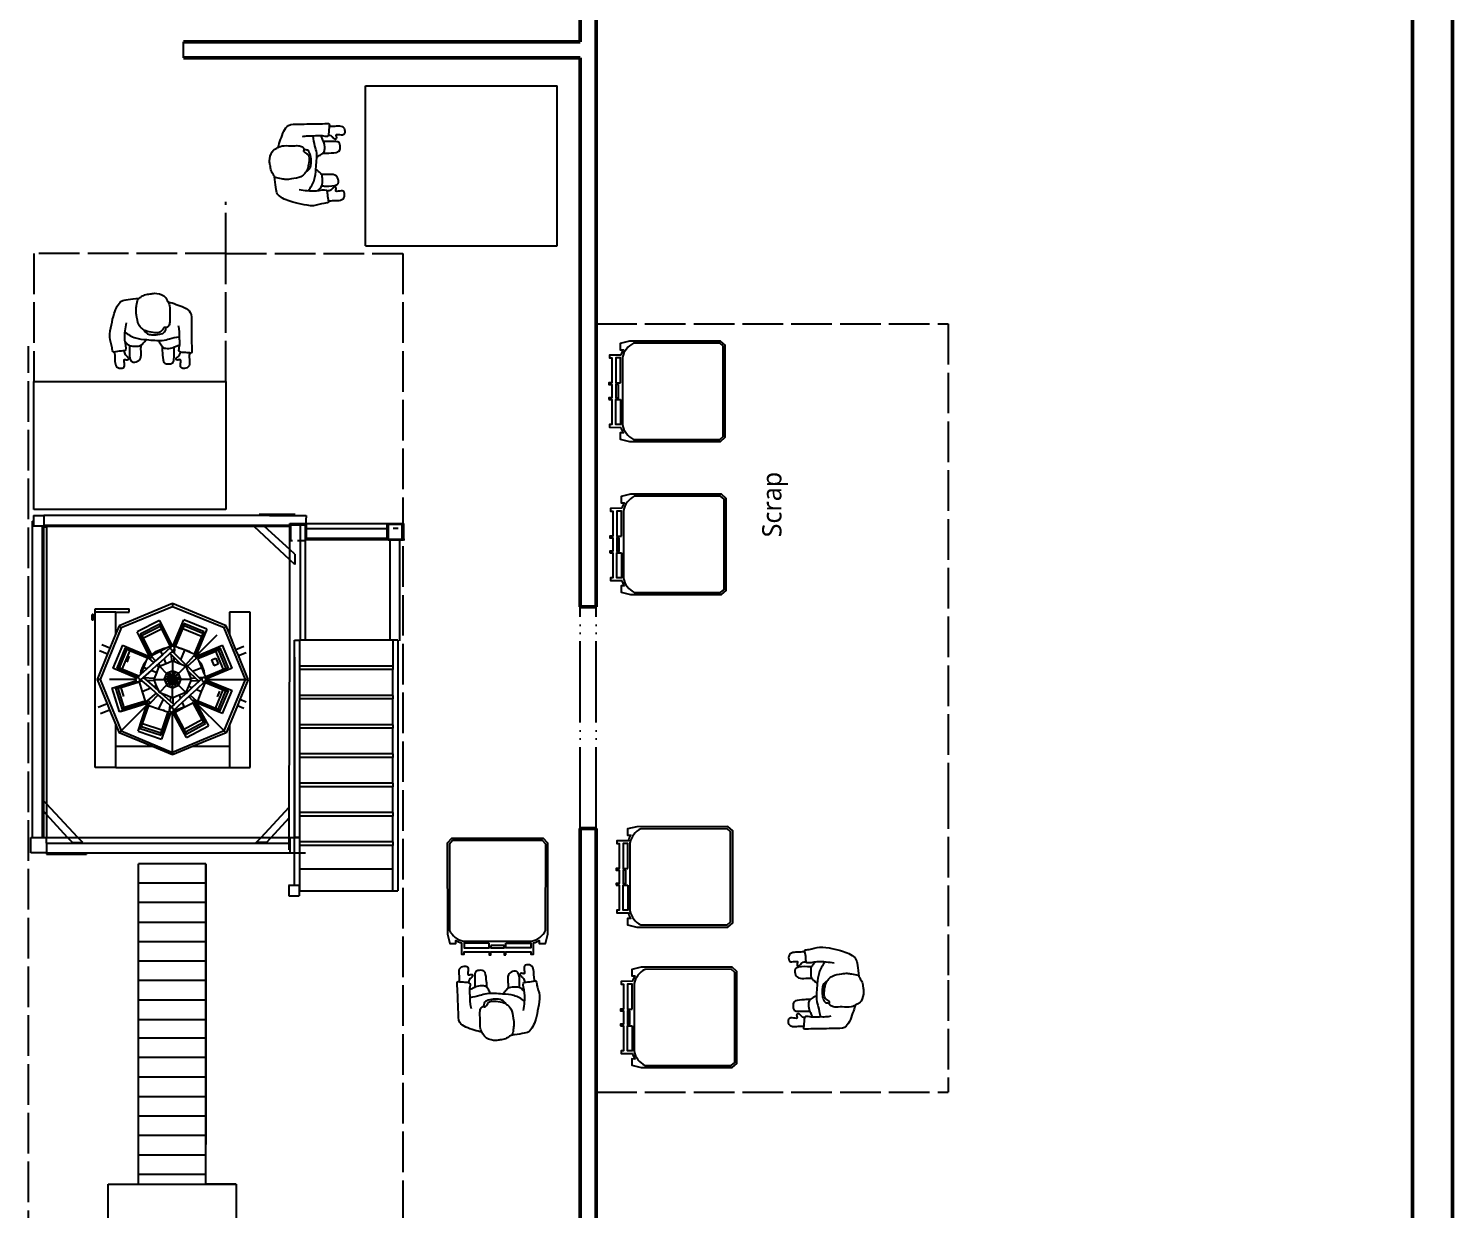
# Model space of a CAD drawing. Header units: millimetres. Extents: x 44692 to 659456, y -26273 to 37550.
# Drawn here: x 271469 to 280366, y -6742 to 638 of the extents above; entities that cross this region are included whole.
import ezdxf

# ---------------------------------------------------------------- set-up
doc = ezdxf.new("R2010")
doc.units = ezdxf.units.MM
doc.header["$LTSCALE"] = 100
doc.linetypes.add('DASHEDX2', pattern=[3.048, 2.54, -0.508])
doc.linetypes.add('DIVIDEX2', pattern=[6.604, 5.08, -0.508, 0, -0.508, 0, -0.508])
for name, color, linetype in [('Area circulacion', 50, 'DASHEDX2'), ('Area proceso', 90, 'DASHEDX2'), ('Maquinas', 200, 'Continuous'), ('Mesas-estantes', 230, 'Continuous'), ('Muebles', 112, 'Continuous'), ('Personal', 171, 'Continuous'), ('Puertas', 43, 'DIVIDEX2'), ('rotulo', 211, 'Continuous')]:
    doc.layers.add(name, color=color, linetype=linetype)
doc.layers.add('Paredes', color=7, linetype='Continuous', lineweight=50)
doc.styles.add('OpenSans', font='OpenSans-Regular.ttf')

# ---------------------------------------------------------------- blocks, each defined once
blk = doc.blocks.new('pa17-16')
for points, knots in [([(5.62, 2.5537), (5.6188, 2.5427), (5.6154, 2.5253), (5.6223, 2.4901), (5.6346, 2.4293), (5.661, 2.4064), (5.685, 2.3908), (5.7322, 2.3832), (5.7723, 2.3842), (5.7881, 2.3969), (5.8018, 2.4268), (5.8146, 2.4162), (5.8324, 2.4305), (5.8382, 2.4568), (5.8318, 2.5038), (5.8344, 2.5615), (5.8137, 2.5937), (5.7944, 2.6284), (5.7307, 2.6388), (5.7037, 2.6296), (5.6679, 2.626), (5.6442, 2.6055), (5.6228, 2.5961), (5.6214, 2.5667), (5.62, 2.5537)], [0, 0, 0, 0, 0.297584, 0.631064, 1.068635, 1.39533, 1.69617, 2.097861, 2.458938, 2.716293, 3.010442, 3.199165, 3.447293, 3.731671, 4.119196, 4.541864, 4.881702, 5.22714, 5.673063, 5.989311, 6.327668, 6.644571, 6.906626, 7.259736, 7.259736, 7.259736, 7.259736]), ([(5.5575, 2.4391), (5.5549, 2.4218), (5.5525, 2.3852), (5.5491, 2.3329), (5.5712, 2.2599), (5.5431, 2.2589), (5.5029, 2.2526), (5.4793, 2.2435), (5.4785, 2.2813), (5.4499, 2.3438), (5.4658, 2.4235), (5.4776, 2.5033), (5.5116, 2.5798), (5.5552, 2.585), (5.608, 2.5962), (5.6336, 2.6001)], [0, 0, 0, 0, 0.404899, 0.829805, 1.276298, 1.516647, 1.885942, 2.122553, 2.418487, 2.881882, 3.382407, 3.897515, 4.613825, 5.020942, 5.393355, 5.393355, 5.393355, 5.393355]), ([(5.8196, 2.5846), (5.837, 2.5819), (5.8817, 2.5675), (5.9755, 2.5418), (5.972, 2.4609), (5.9791, 2.3926), (5.9812, 2.315), (5.9891, 2.2612), (5.9692, 2.2664), (5.9401, 2.2663), (5.9063, 2.2668), (5.9005, 2.2811), (5.909, 2.3184), (5.9007, 2.3606), (5.9019, 2.4011), (5.8964, 2.4238), (5.8933, 2.4348)], [6.682038, 6.682038, 6.682038, 6.682038, 7.076266, 7.806153, 8.304227, 8.77662, 9.284333, 9.649979, 9.844608, 10.160206, 10.472731, 10.661147, 10.998544, 11.371438, 11.724832, 12.051545, 12.051545, 12.051545, 12.051545]), ([(5.5522, 2.3809), (5.573, 2.3653), (5.6222, 2.3398), (5.6924, 2.3383), (5.7952, 2.3323), (5.8376, 2.352), (5.881, 2.3613), (5.9019, 2.366)], [0, 0, 0, 0, 0.49262, 0.970296, 1.525877, 1.91054, 2.357805, 2.357805, 2.357805, 2.357805]), ([(5.6724, 2.3994), (5.675, 2.3947), (5.6837, 2.383), (5.7041, 2.3718), (5.7348, 2.3697), (5.774, 2.3728), (5.8085, 2.3874), (5.8116, 2.4015), (5.8144, 2.4199)], [0.121052, 0.121052, 0.121052, 0.121052, 0.297289, 0.584433, 0.895396, 1.26174, 1.600834, 1.760925, 1.760925, 1.760925, 1.760925]), ([(5.5552, 2.3206), (5.5597, 2.3147), (5.5706, 2.3043), (5.5892, 2.2916), (5.6248, 2.2913), (5.6613, 2.2967), (5.6731, 2.3154), (5.6858, 2.3299), (5.6912, 2.3378)], [0, 0, 0, 0, 0.262594, 0.520609, 0.853848, 1.185107, 1.43842, 1.738028, 1.738028, 1.738028, 1.738028]), ([(5.5867, 2.2952), (5.5866, 2.2877), (5.5872, 2.2667), (5.5883, 2.1873), (5.6353, 2.19), (5.6673, 2.2128), (5.6606, 2.2618), (5.6599, 2.2881), (5.6606, 2.3008)], [0.078483, 0.078483, 0.078483, 0.078483, 0.321516, 0.797556, 1.122606, 1.448668, 1.830958, 2.166281, 2.166281, 2.166281, 2.166281]), ([(5.7713, 2.3359), (5.7736, 2.3305), (5.7786, 2.3203), (5.7954, 2.2951), (5.8154, 2.2848), (5.8612, 2.2906), (5.8838, 2.3057), (5.8988, 2.3117), (5.9058, 2.3148)], [0, 0, 0, 0, 0.233477, 0.532145, 0.79329, 1.163492, 1.458071, 1.725911, 1.725911, 1.725911, 1.725911]), ([(5.7943, 2.2992), (5.7951, 2.2858), (5.7984, 2.2614), (5.8038, 2.2002), (5.8255, 2.1869), (5.8672, 2.191), (5.8755, 2.2117), (5.8718, 2.2605), (5.8715, 2.286), (5.871, 2.2978)], [0, 0, 0, 0, 0.353805, 0.775896, 1.041599, 1.377968, 1.615337, 2.001902, 2.313716, 2.313716, 2.313716, 2.313716]), ([(5.4915, 2.2484), (5.4936, 2.2374), (5.4981, 2.215), (5.4968, 2.1806), (5.512, 2.1445), (5.5569, 2.147), (5.5634, 2.1681), (5.5498, 2.2128), (5.5753, 2.1995), (5.5912, 2.209), (5.5741, 2.2257), (5.5617, 2.2339), (5.5559, 2.2515), (5.5556, 2.26)], [0, 0, 0, 0, 0.324329, 0.654038, 0.980089, 1.31306, 1.562526, 1.890179, 2.123217, 2.319335, 2.559559, 2.78492, 3.066636, 3.066636, 3.066636, 3.066636]), ([(5.9713, 2.2652), (5.9703, 2.2553), (5.9686, 2.234), (5.9786, 2.2017), (5.9668, 2.1644), (5.9218, 2.1628), (5.9134, 2.1832), (5.9229, 2.229), (5.8988, 2.2135), (5.882, 2.2215), (5.8976, 2.2397), (5.908, 2.248), (5.912, 2.2618), (5.9127, 2.2683)], [0.038839, 0.038839, 0.038839, 0.038839, 0.324329, 0.654038, 0.980089, 1.31306, 1.562526, 1.890179, 2.123217, 2.319335, 2.559559, 2.78492, 2.989829, 2.989829, 2.989829, 2.989829])]:
    blk.add_open_spline(points, degree=3, knots=knots)
blk = doc.blocks.new('MU11-9')
for points in [[(-0.0431, 0.5974), (-0.0431, 0.5827), (-0.171, 0.5827), (-0.171, 0.5944), (-0.178, 0.5944), (-0.185, 0.5944), (-0.1854, 0.5362, 0.065352), (-0.2135, 0.5234), (-0.2134, 0.5392), (-0.2457, 0.5392), (-0.2575, 0.4915), (-0.2579, 0.0248), (-0.2362, 0), (0, 0), (0.2362, 0), (0.2579, 0.0248), (0.2575, 0.4915), (0.2457, 0.5392), (0.2134, 0.5392), (0.2135, 0.5234, 0.065352), (0.1854, 0.5362), (0.185, 0.5944), (0.178, 0.5944), (0.171, 0.5944), (0.171, 0.5827), (0.0431, 0.5827), (0.0431, 0.5974), (0.0344, 0.5974), (0.0344, 0.5827), (0, 0.5827), (-0.0344, 0.5827), (-0.0344, 0.5974)], [(-0.2468, 0.4718), (-0.2471, 0.0288), (-0.2314, 0.0107), (0, 0.0107), (0.2314, 0.0107), (0.2471, 0.0288), (0.2468, 0.4718, 0.222129), (0.1747, 0.5279), (-0.1747, 0.5279, 0.222129)]]:
    blk.add_lwpolyline(points, format="xyb", close=True)
for points in [[(-0.0431, 0.5382), (-0.171, 0.5382), (-0.171, 0.5618), (-0.0431, 0.5618), (-0.0431, 0.5382)], [(0.0431, 0.5382), (0.171, 0.5382), (0.171, 0.5618), (0.0431, 0.5618), (0.0431, 0.5382)]]:
    blk.add_lwpolyline(points)
blk.add_lwpolyline([(0.0344, 0.5489), (0.0344, 0.5618), (0, 0.5618), (-0.0344, 0.5618), (-0.0344, 0.5489), (0, 0.5489)], close=True)

msp = doc.modelspace()

# ---------------------------------------------------------------- linework, layer by layer
at = {"layer": 'Area circulacion'}
for p, q in [((272702.447, -768.624), (272702.447, -446.417)), ((272702.447, -768.624), (273807.937, -768.624)), ((273807.937, -768.624), (273807.937, -14747.652)), ((271468.835, -7001.322), (271468.835, -1346.417))]:
    msp.add_line(p, q, dxfattribs=at)
at = {"layer": 'Area proceso', "linetype": 'DASHEDX2'}
for p, q in [((272702.447, -768.624), (271502.447, -768.624)), ((271502.447, -768.624), (271502.447, -1568.624)), ((272702.447, -1568.624), (272702.447, -768.624))]:
    msp.add_line(p, q, dxfattribs=at)
at = {"layer": 'Area proceso'}
for p, q in [((275015.568, -1208.247), (277215.568, -1208.247)), ((277215.568, -1208.247), (277215.568, -4108.247)), ((277215.568, -4108.247), (277215.568, -5308.247)), ((277215.568, -5308.247), (277215.568, -6008.247)), ((275015.568, -6008.247), (277215.568, -6008.247))]:
    msp.add_line(p, q, dxfattribs=at)
at = {"layer": 'Maquinas'}
for p, q in [((272973.946, -2399.886), (272909.254, -2399.886)), ((272909.254, -2399.886), (272909.254, -2405.269)), ((273135.677, -2399.886), (272973.946, -2399.886)), ((272973.946, -2399.886), (272973.946, -2405.269)), ((271494.082, -4417.207), (271494.082, -2440.359)), ((271500.348, -2440.359), (271494.082, -2440.359)), ((271500.348, -2405.269), (271565.041, -2405.269)), ((271500.348, -2405.269), (271500.348, -2440.359)), ((271500.348, -2440.359), (271500.348, -2469.961)), ((271500.348, -2469.961), (271555.675, -2469.961)), ((271555.675, -2469.961), (271565.041, -2469.961)), ((271555.675, -2474.067), (271555.675, -2469.961)), ((271555.675, -2474.067), (271565.041, -2474.067)), ((271555.675, -4417.207), (271555.675, -2474.067)), ((271565.041, -2405.269), (271565.041, -2466.862)), ((273133.835, -2405.269), (271565.041, -2405.269)), ((271565.041, -2466.862), (273101.489, -2466.862)), ((271565.041, -2466.862), (271565.041, -2469.961)), ((271565.041, -2476.43), (271565.041, -2474.067)), ((271581.214, -2474.067), (271565.041, -2474.067)), ((271565.041, -2476.43), (271581.214, -2476.43)), ((271565.041, -4190.783), (271565.041, -2476.43)), ((271581.214, -2474.067), (271581.214, -2476.43)), ((272879.444, -2474.067), (271581.214, -2474.067)), ((271581.214, -2476.43), (271581.214, -4208.034)), ((272939.757, -2469.961), (272875.065, -2469.961)), ((272879.444, -2474.067), (272875.065, -2469.961)), ((272944.236, -2474.067), (272879.444, -2474.067)), ((273101.489, -2682.234), (272879.444, -2474.067)), ((272944.236, -2474.067), (272939.757, -2469.961)), ((273101.489, -2474.067), (272944.236, -2474.067)), ((273101.489, -2618.215), (272944.236, -2474.067)), ((272973.946, -2405.269), (273203.04, -2405.269)), ((273101.489, -2455.24), (273106.001, -2455.24)), ((273101.489, -2516.833), (273101.489, -2455.24)), ((273101.489, -2618.215), (273101.489, -2474.067)), ((273102.631, -2516.833), (273102.631, -2464.136)), ((273102.631, -2464.136), (273106.001, -2464.136)), ((273106.001, -2455.24), (273173.155, -2455.24)), ((273106.001, -2464.136), (273106.001, -2561.175)), ((273106.001, -2464.136), (273203.04, -2464.136)), ((273168.642, -3184.412), (273168.642, -2469.961)), ((273173.155, -2455.24), (273203.04, -2455.24)), ((273203.04, -2405.269), (273198.527, -2469.961)), ((273198.527, -3184.412), (273198.527, -2469.961)), ((273203.04, -2455.24), (273812.449, -2455.24)), ((273203.04, -2464.136), (273203.04, -2485.872)), ((273203.04, -2485.872), (273715.41, -2485.872)), ((273203.04, -2485.872), (273203.04, -2547.465)), ((273707.041, -2456.096), (273707.041, -2553.135)), ((273715.41, -2459.995), (273715.41, -2485.872)), ((273715.41, -2459.995), (273732.105, -2459.995)), ((273715.41, -2485.872), (273715.41, -2547.465)), ((273732.105, -2459.995), (273747.287, -2459.995)), ((273747.287, -2459.995), (273778.517, -2459.995)), ((273778.517, -2486.037), (273747.287, -2486.037)), ((273778.517, -2459.995), (273793.699, -2459.995)), ((273793.699, -2459.995), (273812.449, -2459.995)), ((273804.08, -2553.135), (273804.08, -2459.995)), ((273812.449, -2455.24), (273812.449, -2459.995)), ((273812.449, -2459.995), (273812.449, -2557.034)), ((273101.489, -2516.833), (273102.631, -2516.833)), ((273106.001, -2561.175), (273118.029, -2561.175)), ((273148.826, -2561.175), (273164.224, -2561.175)), ((273164.224, -2561.175), (273203.04, -2561.175)), ((273203.04, -2547.465), (273715.41, -2547.465)), ((273203.04, -2557.034), (273203.04, -2547.465)), ((273715.41, -2557.034), (273203.04, -2557.034)), ((273203.04, -2561.175), (273203.04, -2557.034)), ((273707.041, -2553.135), (273727.593, -2553.135)), ((273715.41, -2547.465), (273715.41, -2557.034)), ((273715.41, -2557.034), (273812.449, -2557.034)), ((273727.593, -3184.412), (273727.593, -2553.135)), ((273727.593, -2553.135), (273789.187, -2553.135)), ((273789.187, -2553.135), (273804.08, -2553.135)), ((273789.187, -3189.167), (273789.187, -2553.135)), ((273820.08, -2557.034), (273812.449, -2557.034)), ((273133.835, -2647.866), (273101.489, -2618.215)), ((273101.489, -2682.234), (273101.489, -2618.215)), ((273133.835, -2647.866), (273133.835, -2712.558)), ((273101.489, -3184.412), (273101.489, -2682.234)), ((273133.835, -2712.558), (273101.489, -2682.234)), ((271872.361, -3024.002), (271865.892, -3024.002)), ((271865.892, -3060.159), (271865.892, -3024.002)), ((271872.361, -3029.142), (271872.361, -3024.002)), ((271885.299, -3008.827), (271885.299, -2989.419)), ((271885.299, -2989.419), (272098.785, -2989.419)), ((272014.684, -3008.827), (271885.299, -3008.827)), ((271885.299, -3029.142), (271885.299, -3008.827)), ((272014.684, -3142.428), (272014.684, -3008.827)), ((272014.684, -3008.827), (272098.785, -3008.827)), ((272369.272, -2955.707), (272034.371, -3094.428)), ((272369.237, -2975.606), (272046.897, -3106.91)), ((272098.785, -3008.827), (272098.785, -2989.419)), ((272369.272, -2975.592), (272369.237, -2975.606)), ((272369.272, -2955.707), (272369.272, -2975.592)), ((272703.207, -3095.394), (272369.272, -2955.707)), ((272691.678, -3106.923), (272369.272, -2975.592)), ((272853.245, -3008.827), (272723.86, -3008.827)), ((272723.86, -3008.827), (272723.86, -3145.254)), ((272853.245, -3979.215), (272853.245, -3008.827)), ((271872.361, -3060.159), (271865.892, -3060.159)), ((271885.299, -3029.142), (271872.361, -3029.142)), ((271872.361, -3055.019), (271872.361, -3029.142)), ((271885.299, -3055.019), (271872.361, -3055.019)), ((271872.361, -3060.159), (271872.361, -3055.019)), ((271885.299, -3055.019), (271885.299, -3029.142)), ((271885.299, -3979.215), (271885.299, -3055.019)), ((272046.866, -3106.923), (271916.218, -3429.329)), ((272034.371, -3094.428), (272014.684, -3142.428)), ((272034.371, -3094.428), (272046.866, -3106.923)), ((272046.897, -3106.91), (272046.866, -3106.923)), ((272287.011, -3062.266), (272148.062, -3131.544)), ((272289.19, -3085.044), (272166.415, -3146.258)), ((272291.494, -3098.727), (272178.77, -3154.929)), ((272287.011, -3062.266), (272366.471, -3221.637)), ((272289.19, -3085.044), (272357.229, -3221.509)), ((272291.494, -3098.727), (272289.19, -3085.044)), ((272291.494, -3098.727), (272300.179, -3116.147)), ((272370.887, -3221.622), (272439.095, -3056.955)), ((272381.676, -3221.339), (272440.03, -3080.46)), ((272388.317, -3224.089), (272434.143, -3113.457)), ((272434.143, -3113.457), (272441.592, -3095.473)), ((272550.513, -3161.659), (272434.143, -3113.457)), ((272582.538, -3116.372), (272439.095, -3056.955)), ((272441.592, -3095.473), (272440.03, -3080.46)), ((272566.777, -3132.96), (272440.03, -3080.46)), ((272557.962, -3143.675), (272441.592, -3095.473)), ((272691.678, -3106.923), (272703.207, -3095.394)), ((272691.696, -3106.966), (272691.678, -3106.923)), ((272825.223, -3429.329), (272691.696, -3106.966)), ((272703.688, -3095.595), (272703.207, -3095.394)), ((272703.406, -3095.874), (272703.207, -3095.394)), ((272703.406, -3095.874), (272703.688, -3095.595)), ((272723.86, -3145.254), (272703.406, -3095.874)), ((272014.684, -3142.428), (271976.896, -3234.565)), ((272223.548, -3282.946), (272148.062, -3131.544)), ((272178.77, -3154.929), (272166.415, -3146.258)), ((272234.454, -3282.723), (272166.415, -3146.258)), ((272187.455, -3172.349), (272178.77, -3154.929)), ((272300.179, -3116.147), (272187.455, -3172.349)), ((272239.194, -3276.12), (272187.455, -3172.349)), ((272300.179, -3116.147), (272353.611, -3223.314)), ((272550.513, -3161.659), (272504.687, -3272.292)), ((272566.777, -3132.96), (272508.423, -3273.839)), ((272582.538, -3116.372), (272512.503, -3285.45)), ((272541.219, -3256.934), (272605.67, -3192.931)), ((272541.443, -3257.158), (272605.67, -3192.931)), ((272557.962, -3143.675), (272550.513, -3161.659)), ((272557.962, -3143.675), (272566.777, -3132.96)), ((272605.67, -3192.931), (272648.073, -3150.822)), ((272765.112, -3244.844), (272723.86, -3145.254)), ((273098.119, -4228.88), (273101.489, -3184.412)), ((273129.827, -3184.412), (273162.173, -3184.412)), ((273129.827, -4716.506), (273129.827, -3184.412)), ((273744.406, -3184.412), (273162.173, -3184.412)), ((273162.173, -3184.412), (273162.173, -3346.143)), ((273776.752, -3184.412), (273744.406, -3184.412)), ((273744.406, -3184.412), (273744.406, -3346.143)), ((273776.752, -3184.412), (273776.752, -4749.972)), ((271962.167, -3270.478), (271897.017, -3429.329)), ((271911.712, -3249.784), (271962.167, -3270.478)), ((271976.896, -3234.565), (271926.441, -3213.872)), ((271976.896, -3234.565), (271962.167, -3270.478)), ((272056.014, -3216.702), (271996.598, -3360.145)), ((272072.602, -3232.463), (272020.102, -3359.209)), ((272083.318, -3241.278), (272035.115, -3357.648)), ((272101.301, -3248.727), (272053.099, -3365.097)), ((272056.014, -3216.702), (272225.528, -3286.917)), ((272072.602, -3232.463), (272213.481, -3290.817)), ((272083.318, -3241.278), (272072.602, -3232.463)), ((272083.318, -3241.278), (272101.301, -3248.727)), ((272086.182, -3321.34), (272100.911, -3285.427)), ((272101.301, -3248.727), (272211.934, -3294.553)), ((272213.481, -3290.817), (272211.934, -3294.553)), ((272221.105, -3297.595), (272213.481, -3290.817)), ((272221.105, -3297.595), (272225.528, -3286.917)), ((272223.548, -3282.946), (272225.528, -3286.917)), ((272229.93, -3295.747), (272225.528, -3286.917)), ((272229.93, -3295.747), (272241.243, -3290.106)), ((272240.887, -3279.516), (272234.454, -3282.723)), ((272241.243, -3290.106), (272234.454, -3282.723)), ((272239.194, -3276.12), (272268.039, -3253.987)), ((272240.887, -3279.516), (272239.194, -3276.12)), ((272295.842, -3252.116), (272240.887, -3279.516)), ((272263.21, -3313.994), (272241.243, -3290.106)), ((272305.605, -3275.679), (272263.21, -3313.994)), ((272268.039, -3253.987), (272316.87, -3233.76)), ((272338.322, -3230.936), (272295.842, -3252.116)), ((272305.605, -3275.679), (272295.842, -3252.116)), ((272356.911, -3229.309), (272305.605, -3275.679)), ((272352.533, -3267.28), (272315.859, -3300.425)), ((272316.87, -3233.76), (272338.322, -3230.936)), ((272353.611, -3223.314), (272338.322, -3230.936)), ((272366.684, -3254.491), (272352.533, -3267.28)), ((272360.318, -3274.805), (272352.533, -3267.28)), ((272357.229, -3221.509), (272353.611, -3223.314)), ((272356.24, -3230.929), (272355.799, -3234.277)), ((272355.799, -3234.277), (272356.24, -3237.626)), ((272356.911, -3229.309), (272356.24, -3230.929)), ((272356.24, -3237.626), (272357.533, -3240.747)), ((272360.962, -3225.648), (272356.911, -3229.309)), ((272357.533, -3227.808), (272356.911, -3229.309)), ((272357.229, -3221.509), (272357.59, -3227.733)), ((272357.59, -3227.733), (272357.533, -3227.808)), ((272357.533, -3240.747), (272359.589, -3243.426)), ((272359.589, -3225.128), (272357.59, -3227.733)), ((272362.269, -3223.072), (272359.589, -3225.128)), ((272359.589, -3243.426), (272362.269, -3245.482)), ((272360.318, -3274.805), (272362.683, -3315.612)), ((272377.498, -3291.409), (272360.318, -3274.805)), ((272365.389, -3221.78), (272362.269, -3223.072)), ((272362.269, -3245.482), (272365.389, -3246.775)), ((272366.471, -3221.637), (272365.389, -3221.78)), ((272365.389, -3246.775), (272368.738, -3247.216)), ((272368.738, -3221.339), (272366.471, -3221.637)), ((272377.882, -3244.37), (272366.684, -3254.491)), ((272366.684, -3254.491), (272378.979, -3266.568)), ((272368.809, -3221.348), (272368.738, -3221.339)), ((272368.738, -3247.216), (272372.087, -3246.775)), ((272370.887, -3221.622), (272368.809, -3221.348)), ((272372.087, -3221.78), (272370.887, -3221.622)), ((272375.207, -3223.072), (272372.087, -3221.78)), ((272372.087, -3246.775), (272375.207, -3245.482)), ((272377.887, -3225.128), (272375.207, -3223.072)), ((272375.207, -3245.482), (272377.38, -3243.815)), ((272377.498, -3291.409), (272376.049, -3315.689)), ((272377.38, -3243.815), (272377.887, -3243.426)), ((272377.38, -3243.815), (272377.882, -3244.37)), ((272412.624, -3325.357), (272377.498, -3291.409)), ((272379.943, -3227.808), (272377.887, -3225.128)), ((272377.887, -3243.426), (272379.943, -3240.747)), ((272380.616, -3239.122), (272378.979, -3266.568)), ((272378.979, -3266.568), (272420.237, -3307.098)), ((272381.121, -3230.652), (272379.943, -3227.808)), ((272379.943, -3240.747), (272380.616, -3239.122)), ((272380.616, -3239.122), (272381.236, -3237.626)), ((272381.676, -3221.339), (272381.121, -3230.652)), ((272381.236, -3230.929), (272381.121, -3230.652)), ((272381.676, -3234.277), (272381.236, -3230.929)), ((272381.236, -3237.626), (272381.676, -3234.277)), ((272388.317, -3224.089), (272381.676, -3221.339)), ((272407.001, -3231.829), (272388.317, -3224.089)), ((272407.001, -3231.829), (272421.675, -3233.76)), ((272445.05, -3247.589), (272407.001, -3231.829)), ((272420.237, -3307.098), (272445.05, -3247.589)), ((272421.675, -3233.76), (272470.506, -3253.987)), ((272482.247, -3262.997), (272445.05, -3247.589)), ((272451.328, -3337.638), (272501.613, -3281.449)), ((272470.506, -3253.987), (272482.247, -3262.997)), ((272504.687, -3272.292), (272482.247, -3262.997)), ((272501.613, -3281.449), (272508.423, -3273.839)), ((272501.613, -3281.449), (272511.787, -3285.663)), ((272508.423, -3273.839), (272504.687, -3272.292)), ((272511.787, -3285.663), (272512.07, -3285.88)), ((272512.141, -3285.81), (272511.787, -3285.663)), ((272512.07, -3285.88), (272512.141, -3285.81)), ((272512.07, -3285.88), (272512.438, -3286.163)), ((272512.323, -3285.885), (272512.141, -3285.81)), ((272512.323, -3285.885), (272512.503, -3285.45)), ((272512.993, -3285.608), (272512.323, -3285.885)), ((272512.323, -3285.885), (272512.438, -3286.163)), ((272512.438, -3286.163), (272517.37, -3298.069)), ((272512.503, -3285.45), (272541.219, -3256.934)), ((272512.993, -3285.608), (272681.837, -3215.67)), ((272512.993, -3285.608), (272541.443, -3257.158)), ((272524.999, -3291.306), (272517.37, -3298.069)), ((272524.999, -3291.306), (272665.878, -3232.952)), ((272527.75, -3297.947), (272524.999, -3291.306)), ((272527.75, -3297.947), (272638.383, -3252.121)), ((272541.443, -3257.158), (272541.219, -3256.934)), ((272638.383, -3252.121), (272656.367, -3244.672)), ((272686.585, -3368.492), (272638.383, -3252.121)), ((272656.367, -3244.672), (272665.878, -3232.952)), ((272704.569, -3361.042), (272656.367, -3244.672)), ((272718.379, -3359.699), (272665.878, -3232.952)), ((272741.253, -3359.114), (272681.837, -3215.67)), ((272813.931, -3224.623), (272765.112, -3244.844)), ((272779.966, -3280.705), (272765.112, -3244.844)), ((272779.966, -3280.705), (272828.785, -3260.483)), ((272841.528, -3429.329), (272779.966, -3280.705)), ((273129.827, -4417.207), (273129.827, -3290.347)), ((273129.827, -3290.347), (273129.827, -4417.207)), ((272144.404, -3421.369), (271996.598, -3360.145)), ((272035.115, -3357.648), (272020.102, -3359.209)), ((272152.501, -3414.051), (272020.102, -3359.209)), ((272053.099, -3365.097), (272035.115, -3357.648)), ((272158.404, -3408.716), (272053.099, -3365.097)), ((272208.858, -3363.117), (272168.381, -3399.699)), ((272187.231, -3354.19), (272171.789, -3391.471)), ((272171.789, -3391.471), (272173.704, -3376.926)), ((272173.704, -3376.926), (272193.93, -3328.095)), ((272234.694, -3373.78), (272186.186, -3417.621)), ((272202.861, -3316.456), (272187.231, -3354.19)), ((272208.858, -3363.117), (272187.231, -3354.19)), ((272193.93, -3328.095), (272202.861, -3316.456)), ((272211.934, -3294.553), (272202.861, -3316.456)), ((272251.477, -3324.598), (272208.858, -3363.117)), ((272251.477, -3324.598), (272221.105, -3297.595)), ((272270.449, -3341.466), (272234.694, -3373.78)), ((272269.828, -3388.282), (272234.694, -3373.78)), ((272263.21, -3313.994), (272251.477, -3324.598)), ((272269.828, -3388.282), (272284.167, -3353.663)), ((272280.292, -3332.569), (272270.449, -3341.466)), ((272284.167, -3353.663), (272270.449, -3341.466)), ((272315.859, -3300.425), (272280.292, -3332.569)), ((272291.726, -3345.003), (272280.292, -3332.569)), ((272284.167, -3353.663), (272286.932, -3346.989)), ((272286.932, -3346.989), (272291.726, -3345.003)), ((272286.932, -3346.989), (272332.128, -3392.184)), ((272291.726, -3345.003), (272328.089, -3329.941)), ((272328.089, -3329.941), (272315.859, -3300.425)), ((272328.089, -3329.941), (272362.683, -3315.612)), ((272366.299, -3378.03), (272350.694, -3384.494)), ((272362.683, -3315.612), (272369.272, -3312.882)), ((272369.272, -3376.798), (272366.299, -3378.03)), ((272366.299, -3378.03), (272369.272, -3429.329)), ((272369.272, -3312.882), (272369.272, -3376.798)), ((272369.272, -3312.882), (272376.049, -3315.689)), ((272372.329, -3378.065), (272369.272, -3376.798)), ((272372.329, -3378.065), (272369.272, -3429.329)), ((272387.949, -3384.535), (272372.329, -3378.065)), ((272376.049, -3315.689), (272410.675, -3330.032)), ((272451.612, -3346.989), (272406.417, -3392.184)), ((272410.675, -3330.032), (272412.624, -3325.357)), ((272410.675, -3330.032), (272422.549, -3334.95)), ((272422.549, -3334.95), (272412.624, -3325.357)), ((272420.237, -3307.098), (272451.328, -3337.638)), ((272422.549, -3334.95), (272451.612, -3346.989)), ((272451.328, -3337.638), (272461.476, -3347.608)), ((272451.612, -3346.989), (272462.699, -3373.755)), ((272517.37, -3298.069), (272461.476, -3347.608)), ((272461.476, -3347.608), (272493, -3378.574)), ((272475.228, -3385.864), (272462.699, -3373.755)), ((272462.699, -3373.755), (272468.806, -3388.499)), ((272493, -3378.574), (272551.249, -3354.68)), ((272493, -3378.574), (272535.504, -3420.327)), ((272535.105, -3315.702), (272527.75, -3297.947)), ((272535.105, -3315.702), (272544.614, -3328.095)), ((272551.249, -3354.68), (272535.105, -3315.702)), ((272544.614, -3328.095), (272564.84, -3376.926)), ((272566.879, -3392.413), (272551.249, -3354.68)), ((272564.84, -3376.926), (272566.879, -3392.413)), ((272686.585, -3368.492), (272575.952, -3414.317)), ((272741.253, -3359.114), (272576.876, -3427.201)), ((272718.379, -3359.699), (272577.5, -3418.053)), ((272612.914, -3307.887), (272639.996, -3296.669)), ((272612.914, -3307.887), (272627.768, -3343.748)), ((272627.768, -3343.748), (272654.85, -3332.53)), ((272640.226, -3296.574), (272639.996, -3296.669)), ((272639.996, -3296.669), (272654.85, -3332.53)), ((272654.85, -3332.53), (272655.08, -3332.434)), ((272704.569, -3361.042), (272686.585, -3368.492)), ((272704.569, -3361.042), (272718.379, -3359.699)), ((273744.406, -3346.143), (273162.173, -3346.143)), ((273162.173, -3346.143), (273162.173, -3367.568)), ((273744.406, -3367.568), (273162.173, -3367.568)), ((273162.173, -3367.568), (273162.173, -3529.299)), ((273744.406, -3346.143), (273744.406, -3367.568)), ((273744.406, -3529.299), (273744.406, -3367.568)), ((271897.017, -3429.329), (271896.819, -3429.81)), ((271897.216, -3429.809), (271896.819, -3429.81)), ((271916.218, -3429.329), (271897.017, -3429.329)), ((271897.017, -3429.329), (271897.216, -3429.809)), ((271897.216, -3429.809), (271960.643, -3582.936)), ((271916.218, -3429.329), (271916.239, -3429.38)), ((271916.239, -3429.38), (272046.866, -3751.735)), ((272034.955, -3429.329), (271975.196, -3429.537)), ((271990.555, -3483.698), (272139.634, -3438.405)), ((272013.377, -3485.348), (272146.856, -3444.794)), ((272138.808, -3428.967), (272034.955, -3429.329)), ((272138.658, -3429.329), (272034.955, -3429.329)), ((272045.877, -3479.7), (272160.454, -3444.889)), ((272138.658, -3429.329), (272138.212, -3432.689)), ((272138.212, -3432.689), (272138.653, -3436.037)), ((272138.653, -3436.037), (272139.634, -3438.405)), ((272138.808, -3428.967), (272138.658, -3429.329)), ((272139.946, -3426.219), (272138.808, -3428.967)), ((272139.634, -3438.405), (272139.946, -3439.158)), ((272142.002, -3423.54), (272139.946, -3426.219)), ((272139.946, -3439.158), (272142.002, -3441.838)), ((272144.404, -3421.369), (272142.002, -3423.54)), ((272144.682, -3421.484), (272142.002, -3423.54)), ((272142.002, -3441.838), (272144.682, -3443.894)), ((272152.501, -3414.051), (272144.404, -3421.369)), ((272147.802, -3420.191), (272144.682, -3421.484)), ((272144.682, -3443.894), (272146.856, -3444.794)), ((272146.856, -3444.794), (272147.802, -3445.186)), ((272151.151, -3419.75), (272147.802, -3420.191)), ((272147.802, -3445.186), (272151.151, -3445.627)), ((272150.701, -3432.215), (272150.228, -3432.642)), ((272154.5, -3420.191), (272151.151, -3419.75)), ((272151.151, -3445.627), (272154.5, -3445.186)), ((272158.404, -3408.716), (272152.501, -3414.051)), ((272157.62, -3421.484), (272154.5, -3420.191)), ((272154.5, -3445.186), (272157.62, -3443.894)), ((272160.3, -3423.54), (272157.62, -3421.484)), ((272157.62, -3443.894), (272159.673, -3442.319)), ((272168.381, -3399.699), (272158.404, -3408.716)), ((272162.356, -3439.158), (272159.394, -3441.834)), ((272159.673, -3442.319), (272160.3, -3441.838)), ((272159.673, -3442.319), (272160.454, -3444.889)), ((272162.356, -3426.219), (272160.3, -3423.54)), ((272160.3, -3441.838), (272161.001, -3440.924)), ((272160.454, -3444.889), (272179.219, -3506.652)), ((272161.001, -3440.924), (272162.356, -3439.158)), ((272169.183, -3440.469), (272161.001, -3440.924)), ((272163.649, -3429.34), (272162.356, -3426.219)), ((272162.356, -3439.158), (272167.4, -3434.6)), ((272162.356, -3439.158), (272163.649, -3436.037)), ((272164.089, -3432.689), (272163.649, -3429.34)), ((272163.649, -3436.037), (272164.089, -3432.689)), ((272167.4, -3434.6), (272167.488, -3434.519)), ((272167.575, -3435.176), (272167.4, -3434.6)), ((272167.488, -3434.519), (272171.787, -3430.634)), ((272167.575, -3435.176), (272167.488, -3434.519)), ((272169.183, -3440.469), (272167.575, -3435.176)), ((272171.789, -3391.471), (272168.381, -3399.699)), ((272182.031, -3439.753), (272169.183, -3440.469)), ((272186.186, -3417.621), (272171.787, -3430.634)), ((272182.031, -3439.753), (272171.787, -3430.634)), ((272232.729, -3484.882), (272182.031, -3439.753)), ((272186.186, -3417.621), (272187.848, -3419.081)), ((272255.488, -3422.902), (272187.848, -3419.081)), ((272187.848, -3419.081), (272209.643, -3438.216)), ((272255.45, -3435.666), (272209.643, -3438.216)), ((272209.643, -3438.216), (272253.275, -3476.523)), ((272252.826, -3429.329), (272255.488, -3422.902)), ((272252.826, -3429.329), (272316.742, -3429.329)), ((272255.45, -3435.666), (272252.826, -3429.329)), ((272269.619, -3469.873), (272255.45, -3435.666)), ((272255.488, -3422.902), (272269.828, -3388.282)), ((272332.128, -3466.473), (272286.932, -3511.669)), ((272316.742, -3429.329), (272317.943, -3426.429)), ((272316.742, -3429.329), (272317.926, -3432.187)), ((272369.272, -3429.329), (272317.926, -3432.187)), ((272317.926, -3432.187), (272324.318, -3447.619)), ((272317.943, -3426.429), (272324.412, -3410.812)), ((272369.272, -3429.329), (272317.943, -3426.429)), ((272369.272, -3429.329), (272324.318, -3447.619)), ((272324.318, -3447.619), (272330.306, -3462.075)), ((272324.412, -3410.812), (272330.88, -3395.195)), ((272369.272, -3429.329), (272324.412, -3410.812)), ((272369.272, -3429.329), (272330.306, -3462.075)), ((272330.306, -3462.075), (272332.128, -3466.473)), ((272330.88, -3395.195), (272332.128, -3392.184)), ((272369.272, -3429.329), (272330.88, -3395.195)), ((272334.29, -3391.288), (272332.128, -3392.184)), ((272332.128, -3466.473), (272333.461, -3467.026)), ((272369.272, -3429.329), (272333.461, -3467.026)), ((272333.461, -3467.026), (272348.168, -3473.118)), ((272350.694, -3384.494), (272334.29, -3391.288)), ((272369.272, -3429.329), (272334.29, -3391.288)), ((272369.272, -3429.329), (272348.168, -3473.118)), ((272369.272, -3429.329), (272350.694, -3384.494)), ((272369.272, -3429.329), (272363.589, -3479.505)), ((272369.272, -3429.329), (272387.949, -3384.535)), ((272369.272, -3429.329), (272403.569, -3391.005)), ((272407.696, -3395.273), (272369.272, -3429.329)), ((272369.272, -3429.329), (272414.173, -3410.91)), ((272420.65, -3426.547), (272369.272, -3429.329)), ((272369.272, -3429.329), (272414.018, -3448.123)), ((272369.272, -3429.329), (272387.822, -3474.176)), ((272404.618, -3467.218), (272369.272, -3429.329)), ((272369.272, -3429.329), (272407.541, -3463.76)), ((272369.272, -3429.329), (272420.495, -3432.486)), ((272370.518, -3481.343), (272369.272, -3429.329)), ((272387.822, -3474.176), (272404.618, -3467.218)), ((272403.569, -3391.005), (272387.949, -3384.535)), ((272406.417, -3392.184), (272403.569, -3391.005)), ((272404.618, -3467.218), (272406.417, -3466.473)), ((272407.696, -3395.273), (272406.417, -3392.184)), ((272406.417, -3466.473), (272407.541, -3463.76)), ((272406.417, -3466.473), (272451.612, -3511.669)), ((272407.541, -3463.76), (272414.018, -3448.123)), ((272414.173, -3410.91), (272407.696, -3395.273)), ((272414.018, -3448.123), (272420.495, -3432.486)), ((272420.65, -3426.547), (272414.173, -3410.91)), ((272420.495, -3432.486), (272421.803, -3429.329)), ((272421.803, -3429.329), (272420.65, -3426.547)), ((272485.719, -3429.329), (272421.803, -3429.329)), ((272482.82, -3436.328), (272468.462, -3470.991)), ((272468.806, -3388.499), (272475.228, -3385.864)), ((272468.806, -3388.499), (272483.164, -3423.161)), ((272512.192, -3421.589), (272475.228, -3385.864)), ((272485.719, -3429.329), (272482.82, -3436.328)), ((272482.82, -3436.328), (272530.482, -3439.266)), ((272512.192, -3421.589), (272483.164, -3423.161)), ((272483.164, -3423.161), (272485.719, -3429.329)), ((272533.563, -3442.244), (272492.129, -3480.931)), ((272530.482, -3439.266), (272512.192, -3421.589)), ((272571.03, -3442.197), (272517.937, -3491.771)), ((272533.563, -3442.244), (272530.482, -3439.266)), ((272545.996, -3430.634), (272533.563, -3442.244)), ((272559.987, -3419.001), (272535.504, -3420.327)), ((272535.504, -3420.327), (272545.996, -3430.634)), ((272555.412, -3421.843), (272545.996, -3430.634)), ((272550.619, -3505.499), (272574.119, -3448.766)), ((272552.063, -3427.643), (272551.623, -3430.991)), ((272551.623, -3430.991), (272552.063, -3434.34)), ((272553.356, -3424.522), (272552.063, -3427.643)), ((272552.063, -3434.34), (272553.356, -3437.461)), ((272555.412, -3421.843), (272553.356, -3424.522)), ((272553.356, -3437.461), (272555.412, -3440.14)), ((272555.742, -3421.535), (272555.412, -3421.843)), ((272555.771, -3421.567), (272555.412, -3421.843)), ((272555.412, -3440.14), (272558.092, -3442.197)), ((272555.771, -3421.567), (272555.742, -3421.535)), ((272555.771, -3421.567), (272555.742, -3421.535)), ((272558.092, -3419.786), (272555.771, -3421.567)), ((272559.987, -3419.001), (272558.092, -3419.786)), ((272558.092, -3442.197), (272561.212, -3443.489)), ((272561.212, -3418.494), (272559.987, -3419.001)), ((272564.561, -3418.053), (272561.212, -3418.494)), ((272561.212, -3443.489), (272564.561, -3443.93)), ((272567.91, -3418.494), (272564.561, -3418.053)), ((272564.561, -3443.93), (272567.91, -3443.489)), ((272575.952, -3414.317), (272566.879, -3392.413)), ((272568.077, -3418.563), (272567.91, -3418.494)), ((272567.91, -3443.489), (272571.03, -3442.197)), ((272577.5, -3418.053), (272568.077, -3418.563)), ((272571.03, -3419.786), (272568.077, -3418.563)), ((272573.71, -3421.843), (272571.03, -3419.786)), ((272573.169, -3440.199), (272571.03, -3442.197)), ((272571.03, -3442.197), (272571.55, -3441.798)), ((272571.55, -3441.798), (272573.71, -3440.14)), ((272571.55, -3441.798), (272576.87, -3442.125)), ((272575.766, -3424.522), (272573.71, -3421.843)), ((272573.71, -3440.14), (272575.766, -3437.461)), ((272574.119, -3448.766), (272576.87, -3442.125)), ((272574.119, -3448.766), (272684.752, -3494.592)), ((272576.876, -3427.201), (272575.766, -3424.522)), ((272575.766, -3437.461), (272577.059, -3434.34)), ((272577.5, -3418.053), (272575.952, -3414.317)), ((272576.87, -3442.125), (272717.749, -3500.479)), ((272577.059, -3427.643), (272576.876, -3427.201)), ((272577.281, -3429.329), (272577.059, -3427.643)), ((272577.059, -3434.34), (272577.409, -3431.677)), ((272577.281, -3429.329), (272825.223, -3429.329)), ((272577.5, -3430.991), (272577.281, -3429.329)), ((272577.409, -3431.677), (272577.5, -3430.991)), ((272577.409, -3431.677), (272741.253, -3499.544)), ((272691.678, -3751.735), (272825.223, -3429.329)), ((272841.528, -3429.329), (272789.012, -3556.113)), ((272825.223, -3429.329), (272841.528, -3429.329)), ((271990.555, -3483.698), (272035.69, -3632.255)), ((272027.253, -3485.359), (272013.377, -3485.348)), ((272013.377, -3485.348), (272053.259, -3616.613)), ((272027.253, -3485.359), (272045.877, -3479.7)), ((272027.253, -3485.359), (272063.869, -3605.877)), ((272045.877, -3479.7), (272062.866, -3535.615)), ((272232.729, -3484.882), (272179.219, -3506.652)), ((272179.219, -3506.652), (272197.07, -3565.407)), ((272215.444, -3558.6), (272207.183, -3565.542)), ((272266.934, -3515.33), (272215.444, -3558.6)), ((272226.106, -3572.495), (272215.444, -3558.6)), ((272278.118, -3525.285), (272230.249, -3575.674)), ((272266.934, -3515.33), (272232.729, -3484.882)), ((272269.619, -3469.873), (272253.275, -3476.523)), ((272253.275, -3476.523), (272282.539, -3502.216)), ((272278.118, -3525.285), (272266.934, -3515.33)), ((272282.893, -3501.918), (272269.619, -3469.873)), ((272309.544, -3553.259), (272278.118, -3525.285)), ((272309.544, -3553.259), (272281.01, -3612.464)), ((272282.893, -3501.918), (272282.539, -3502.216)), ((272282.539, -3502.216), (272283.289, -3502.874)), ((272283.289, -3502.874), (272282.893, -3501.918)), ((272286.932, -3511.669), (272283.289, -3502.874)), ((272299, -3516.668), (272286.932, -3511.669)), ((272299, -3516.668), (272318.801, -3534.052)), ((272322.49, -3526.397), (272299, -3516.668)), ((272351.052, -3590.207), (272309.544, -3553.259)), ((272322.49, -3526.397), (272318.801, -3534.052)), ((272318.801, -3534.052), (272353.92, -3564.885)), ((272356.675, -3540.557), (272322.49, -3526.397)), ((272348.168, -3473.118), (272363.589, -3479.505)), ((272356.675, -3540.557), (272353.92, -3564.885)), ((272369.272, -3545.775), (272356.675, -3540.557)), ((272363.589, -3479.505), (272369.272, -3481.859)), ((272369.272, -3481.859), (272370.518, -3481.343)), ((272369.272, -3545.775), (272369.272, -3481.859)), ((272372.034, -3544.631), (272369.272, -3545.775)), ((272370.518, -3481.343), (272387.822, -3474.176)), ((272410.392, -3528.743), (272372.034, -3544.631)), ((272372.918, -3581.565), (272372.034, -3544.631)), ((272418.898, -3549.309), (272378.812, -3586.739)), ((272447.624, -3513.321), (272410.392, -3528.743)), ((272410.392, -3528.743), (272418.898, -3549.309)), ((272452.194, -3518.22), (272418.898, -3549.309)), ((272469.613, -3536.892), (272429.323, -3574.512)), ((272451.612, -3511.669), (272447.624, -3513.321)), ((272452.194, -3518.22), (272447.624, -3513.321)), ((272454.104, -3505.653), (272451.612, -3511.669)), ((272459.985, -3510.945), (272452.194, -3518.22)), ((272468.462, -3470.991), (272454.104, -3505.653)), ((272454.104, -3505.653), (272459.985, -3510.945)), ((272492.129, -3480.931), (272459.985, -3510.945)), ((272468.462, -3470.991), (272492.129, -3480.931)), ((272479.041, -3528.089), (272469.613, -3536.892)), ((272495.17, -3564.29), (272469.613, -3536.892)), ((272517.937, -3491.771), (272479.041, -3528.089)), ((272479.041, -3528.089), (272516.77, -3562.035)), ((272506.105, -3558.427), (272495.17, -3564.29)), ((272506.105, -3558.427), (272512.966, -3571.221)), ((272517.937, -3491.771), (272550.619, -3505.499)), ((272525.917, -3565.136), (272550.619, -3505.499)), ((272636.55, -3610.962), (272684.752, -3494.592)), ((272661.769, -3503.407), (272646.915, -3539.268)), ((272654.533, -3618.411), (272702.735, -3502.041)), ((272665.248, -3627.226), (272717.749, -3500.479)), ((272681.837, -3642.987), (272741.253, -3499.544)), ((272684.752, -3494.592), (272702.735, -3502.041)), ((272702.735, -3502.041), (272717.749, -3500.479)), ((272789.012, -3556.113), (272774.158, -3591.973)), ((272829.29, -3572.796), (272789.012, -3556.113)), ((273744.406, -3529.299), (273162.173, -3529.299)), ((273162.173, -3529.299), (273162.173, -3550.723)), ((273744.406, -3550.723), (273162.173, -3550.723)), ((273162.173, -3550.723), (273162.173, -3712.455)), ((273744.406, -3529.299), (273744.406, -3550.723)), ((273744.406, -3712.455), (273744.406, -3550.723)), ((271960.643, -3582.936), (271904.56, -3605.938)), ((271919.288, -3641.85), (271975.497, -3618.797)), ((271960.643, -3582.936), (271975.497, -3618.797)), ((271975.497, -3618.797), (272014.684, -3713.404)), ((272043.913, -3629.757), (272035.69, -3632.255)), ((272043.913, -3629.757), (272211.201, -3578.931)), ((272211.216, -3578.982), (272043.913, -3629.757)), ((272206.999, -3591.602), (272046.866, -3751.735)), ((272199.16, -3572.285), (272053.259, -3616.613)), ((272063.869, -3605.877), (272053.259, -3616.613)), ((272080.769, -3600.742), (272063.869, -3605.877)), ((272197.07, -3565.407), (272080.769, -3600.742)), ((272153.067, -3753.004), (272206.999, -3591.602)), ((272167.625, -3735.351), (272215.951, -3590.725)), ((272181.836, -3705.582), (272219.787, -3592.006)), ((272197.07, -3565.407), (272199.16, -3572.285)), ((272207.183, -3565.542), (272199.16, -3572.285)), ((272211.216, -3578.982), (272206.999, -3591.602)), ((272207.183, -3565.542), (272211.247, -3578.917)), ((272211.247, -3578.917), (272211.201, -3578.931)), ((272211.216, -3578.982), (272211.201, -3578.931)), ((272211.247, -3578.917), (272211.216, -3578.982)), ((272211.216, -3578.982), (272217.514, -3581.087)), ((272223.278, -3583.012), (272215.951, -3590.725)), ((272215.951, -3590.725), (272219.787, -3592.006)), ((272226.106, -3572.495), (272217.514, -3581.087)), ((272217.514, -3581.087), (272223.278, -3583.012)), ((272219.787, -3592.006), (272281.01, -3612.464)), ((272230.249, -3575.674), (272223.278, -3583.012)), ((272230.249, -3575.674), (272226.106, -3572.495)), ((272230.249, -3575.674), (272226.106, -3572.495)), ((272281.01, -3612.464), (272311.242, -3622.566)), ((272346.069, -3634.203), (272297.743, -3778.829)), ((272357.155, -3632.136), (272300.326, -3802.21)), ((272339.252, -3631.925), (272301.301, -3745.501)), ((272316.87, -3624.897), (272311.242, -3622.566)), ((272311.242, -3622.566), (272319.095, -3625.19)), ((272319.095, -3625.19), (272316.87, -3624.897)), ((272319.095, -3625.19), (272339.252, -3631.925)), ((272339.252, -3631.925), (272346.069, -3634.203)), ((272347.178, -3624.413), (272346.069, -3634.203)), ((272351.052, -3590.207), (272347.178, -3624.413)), ((272351.035, -3625.702), (272347.178, -3624.413)), ((272350.305, -3617.242), (272349.864, -3620.591)), ((272349.864, -3620.591), (272350.305, -3623.94)), ((272351.598, -3614.122), (272350.305, -3617.242)), ((272350.305, -3623.94), (272351.035, -3625.702)), ((272351.035, -3625.702), (272351.598, -3627.06)), ((272363.362, -3601.165), (272351.052, -3590.207)), ((272353.654, -3611.442), (272351.598, -3614.122)), ((272351.598, -3627.06), (272353.654, -3629.74)), ((272356.334, -3609.386), (272353.654, -3611.442)), ((272353.654, -3629.74), (272356.334, -3631.796)), ((272353.92, -3564.885), (272372.918, -3581.565)), ((272359.454, -3608.093), (272356.334, -3609.386)), ((272356.334, -3631.796), (272357.155, -3632.136)), ((272357.155, -3632.136), (272359.454, -3633.088)), ((272363.362, -3601.165), (272358.096, -3606.082)), ((272359.917, -3608.032), (272358.096, -3606.082)), ((272359.917, -3608.032), (272359.454, -3608.093)), ((272359.454, -3633.088), (272362.803, -3633.529)), ((272362.803, -3607.652), (272359.917, -3608.032)), ((272366.152, -3608.093), (272362.803, -3607.652)), ((272362.803, -3633.529), (272366.152, -3633.088)), ((272378.812, -3586.739), (272363.362, -3601.165)), ((272369.272, -3609.386), (272366.152, -3608.093)), ((272366.152, -3633.088), (272369.272, -3631.796)), ((272371.952, -3611.442), (272369.272, -3609.386)), ((272369.272, -3631.796), (272375.188, -3628.624)), ((272369.272, -3631.796), (272371.952, -3629.74)), ((272369.272, -3885.629), (272369.272, -3631.796)), ((272455.976, -3793.498), (272369.272, -3631.796)), ((272374.008, -3614.122), (272371.952, -3611.442)), ((272371.952, -3629.74), (272374.008, -3627.06)), ((272372.918, -3581.565), (272378.812, -3586.739)), ((272441.517, -3603.993), (272374.008, -3627.06)), ((272375.301, -3617.242), (272374.008, -3614.122)), ((272374.008, -3627.06), (272375.138, -3624.333)), ((272375.188, -3628.624), (272374.008, -3627.06)), ((272375.138, -3624.333), (272375.301, -3623.94)), ((272375.138, -3624.333), (272375.523, -3624.746)), ((272381.064, -3636.408), (272375.188, -3628.624)), ((272375.741, -3620.591), (272375.301, -3617.242)), ((272375.301, -3623.94), (272375.741, -3620.591)), ((272429.323, -3574.512), (272375.523, -3624.746)), ((272381.064, -3636.408), (272384.628, -3634.497)), ((272453.122, -3770.795), (272381.064, -3636.408)), ((272384.628, -3634.497), (272441.517, -3603.993)), ((272441.215, -3740.031), (272384.628, -3634.497)), ((272429.323, -3574.512), (272441.517, -3603.993)), ((272441.517, -3603.993), (272495.635, -3574.975)), ((272501.97, -3571.579), (272495.17, -3564.29)), ((272495.635, -3574.975), (272501.97, -3571.579)), ((272495.635, -3574.975), (272552.222, -3680.51)), ((272501.97, -3571.579), (272574.028, -3705.965)), ((272512.323, -3572.772), (272512.966, -3571.221)), ((272514.218, -3573.557), (272512.323, -3572.772)), ((272516.77, -3562.035), (272512.966, -3571.221)), ((272512.966, -3571.221), (272514.218, -3573.557)), ((272515.048, -3575.104), (272514.218, -3573.557)), ((272681.837, -3642.987), (272514.218, -3573.557)), ((272691.678, -3751.735), (272515.048, -3575.104)), ((272515.048, -3575.104), (272592.809, -3720.129)), ((272516.77, -3562.035), (272524.369, -3568.872)), ((272524.369, -3568.872), (272525.917, -3565.136)), ((272665.248, -3627.226), (272524.369, -3568.872)), ((272636.55, -3610.962), (272525.917, -3565.136)), ((272654.533, -3618.411), (272636.55, -3610.962)), ((272654.533, -3618.411), (272665.248, -3627.226)), ((272774.158, -3591.973), (272723.86, -3713.404)), ((272774.158, -3591.973), (272814.436, -3608.657)), ((272014.684, -3849.83), (272014.684, -3713.404)), ((272014.684, -3713.404), (272035.337, -3763.264)), ((272175.667, -3724.044), (272167.625, -3735.351)), ((272167.625, -3735.351), (272297.743, -3778.829)), ((272175.667, -3724.044), (272181.836, -3705.582)), ((272175.667, -3724.044), (272295.132, -3763.963)), ((272181.836, -3705.582), (272301.301, -3745.501)), ((272441.215, -3740.031), (272552.222, -3680.51)), ((272450.413, -3757.186), (272561.421, -3697.665)), ((272453.122, -3770.795), (272574.028, -3705.965)), ((272455.976, -3793.498), (272592.809, -3720.129)), ((272552.222, -3680.51), (272561.421, -3697.665)), ((272561.421, -3697.665), (272574.028, -3705.965)), ((272723.86, -3713.404), (272703.207, -3763.264)), ((272723.86, -3713.404), (272723.86, -3849.83)), ((273744.406, -3712.455), (273162.173, -3712.455)), ((273162.173, -3712.455), (273162.173, -3733.879)), ((273744.406, -3733.879), (273162.173, -3733.879)), ((273162.173, -3733.879), (273162.173, -3895.61)), ((273744.406, -3712.455), (273744.406, -3733.879)), ((273744.406, -3895.61), (273744.406, -3733.879)), ((272046.866, -3751.735), (272035.337, -3763.264)), ((272244.327, -3849.83), (272035.337, -3763.264)), ((272046.866, -3751.735), (272369.272, -3885.629)), ((272153.067, -3753.004), (272300.326, -3802.21)), ((272301.301, -3745.501), (272295.132, -3763.963)), ((272295.132, -3763.963), (272297.743, -3778.829)), ((272691.678, -3751.735), (272369.272, -3885.629)), ((272450.413, -3757.186), (272441.215, -3740.031)), ((272450.413, -3757.186), (272453.122, -3770.795)), ((272703.207, -3763.264), (272494.217, -3849.83)), ((272691.678, -3751.735), (272703.207, -3763.264)), ((272244.327, -3849.83), (272014.684, -3849.83)), ((272014.684, -3979.215), (272014.684, -3849.83)), ((272369.272, -3901.584), (272244.327, -3849.83)), ((272494.217, -3849.83), (272369.272, -3901.584)), ((272369.272, -3885.629), (272369.272, -3901.584)), ((272723.86, -3849.83), (272494.217, -3849.83)), ((272723.86, -3849.83), (272723.86, -3979.215)), ((273744.406, -3895.61), (273162.173, -3895.61)), ((273162.173, -3895.61), (273162.173, -3917.034)), ((273744.406, -3895.61), (273744.406, -3917.034)), ((272014.684, -3979.215), (271885.299, -3979.215)), ((272014.684, -3979.215), (272723.86, -3979.215)), ((272723.86, -3979.215), (272853.245, -3979.215)), ((273744.406, -3917.034), (273162.173, -3917.034)), ((273162.173, -3917.034), (273162.173, -4078.766)), ((273744.406, -4078.766), (273744.406, -3917.034)), ((273744.406, -4078.766), (273162.173, -4078.766)), ((273162.173, -4078.766), (273162.173, -4100.19)), ((273744.406, -4078.766), (273744.406, -4100.19)), ((273744.406, -4100.19), (273162.173, -4100.19)), ((273162.173, -4100.19), (273162.173, -4261.921)), ((273744.406, -4261.921), (273744.406, -4100.19)), ((271565.041, -4255.475), (271565.041, -4190.783)), ((271581.214, -4208.034), (271565.041, -4190.783)), ((271565.041, -4417.207), (271565.041, -4255.475)), ((271581.214, -4273.119), (271565.041, -4255.475)), ((271777.313, -4417.207), (271581.214, -4208.034)), ((271581.214, -4208.034), (271581.214, -4273.119)), ((272921.563, -4417.207), (273098.119, -4228.88)), ((273098.119, -4294.439), (273098.119, -4228.88)), ((273744.406, -4261.921), (273162.173, -4261.921)), ((273162.173, -4261.921), (273162.173, -4283.345)), ((273744.406, -4261.921), (273744.406, -4283.345)), ((271713.295, -4417.207), (271581.214, -4273.119)), ((271581.214, -4273.119), (271581.214, -4417.207)), ((272985.581, -4417.207), (273098.119, -4294.439)), ((273098.119, -4417.207), (273098.119, -4294.439)), ((273744.406, -4283.345), (273162.173, -4283.345)), ((273162.173, -4283.345), (273162.173, -4445.077)), ((273744.406, -4445.077), (273744.406, -4283.345)), ((271484.175, -4417.207), (271494.082, -4417.207)), ((271484.175, -4514.245), (271484.175, -4417.207)), ((271494.082, -4417.207), (271555.675, -4417.207)), ((271555.675, -4417.207), (271565.041, -4417.207)), ((271565.041, -4417.207), (271581.214, -4417.207)), ((271581.214, -4452.652), (271581.214, -4417.207)), ((271581.214, -4417.207), (271713.295, -4417.207)), ((271742.945, -4449.553), (271713.295, -4417.207)), ((271713.295, -4417.207), (271777.313, -4417.207)), ((271807.638, -4449.553), (271777.313, -4417.207)), ((271777.313, -4417.207), (272921.563, -4417.207)), ((272891.238, -4449.553), (272921.563, -4417.207)), ((272921.563, -4417.207), (272985.581, -4417.207)), ((272955.93, -4449.553), (272985.581, -4417.207)), ((272985.581, -4417.207), (273098.119, -4417.207)), ((273098.119, -4452.652), (273098.119, -4417.207)), ((273101.489, -4417.207), (273101.489, -4494.01)), ((273101.489, -4417.207), (273159.712, -4417.207)), ((273168.642, -4417.207), (273129.827, -4417.207)), ((273129.827, -4514.245), (273129.827, -4417.207)), ((273168.642, -4417.207), (273129.827, -4417.207)), ((273744.406, -4445.077), (273162.173, -4445.077)), ((273162.173, -4445.077), (273162.173, -4466.501)), ((273744.406, -4445.077), (273744.406, -4466.501)), ((271581.214, -4514.245), (271484.175, -4514.245)), ((271581.214, -4452.652), (273098.119, -4452.652)), ((271581.214, -4452.652), (271581.214, -4514.245)), ((271581.214, -4514.245), (271581.214, -4520.715)), ((271581.214, -4514.245), (271759.118, -4514.245)), ((271581.214, -4520.715), (271759.118, -4520.715)), ((271742.945, -4449.553), (271807.638, -4449.553)), ((271759.118, -4514.245), (271759.118, -4520.715)), ((271759.118, -4514.245), (271830.28, -4514.245)), ((271759.118, -4520.715), (271830.28, -4520.715)), ((271830.28, -4514.245), (271830.28, -4520.715)), ((271830.28, -4514.245), (273101.489, -4514.245)), ((272955.93, -4449.553), (272891.238, -4449.553)), ((273098.119, -4494.01), (273098.119, -4452.652)), ((273098.119, -4494.01), (273101.489, -4494.01)), ((273101.489, -4494.01), (273101.489, -4514.245)), ((273101.489, -4514.245), (273198.527, -4514.245)), ((273744.406, -4466.501), (273162.173, -4466.501)), ((273162.173, -4466.501), (273162.173, -4614.399)), ((273744.406, -4614.399), (273744.406, -4466.501)), ((272576.627, -4582.489), (272156.677, -4582.489)), ((272156.677, -6582.489), (272156.677, -4582.489)), ((272576.627, -6582.489), (272576.627, -4582.489)), ((272576.627, -4582.489), (272576.627, -6336.124)), ((273744.406, -4614.399), (273162.173, -4614.399)), ((273162.173, -4614.399), (273162.173, -4749.972)), ((273744.406, -4749.972), (273744.406, -4614.399)), ((272576.627, -4703.098), (272156.677, -4703.098)), ((273096.862, -4711.124), (273096.862, -4716.506)), ((273095.019, -4716.506), (273095.019, -4778.1)), ((273095.019, -4716.506), (273096.862, -4716.506)), ((273159.712, -4716.506), (273095.019, -4716.506)), ((273159.712, -4716.506), (273095.019, -4716.506)), ((273095.019, -4778.1), (273095.019, -4781.199)), ((273095.019, -4781.199), (273129.827, -4781.199)), ((273129.827, -4716.506), (273096.862, -4716.506)), ((273159.712, -4716.506), (273129.827, -4716.506)), ((273129.827, -4781.199), (273159.712, -4781.199)), ((273159.712, -4716.506), (273159.712, -4749.972)), ((273159.712, -4749.972), (273162.173, -4749.972)), ((273159.712, -4749.972), (273159.712, -4781.199)), ((273162.173, -4749.972), (273744.406, -4749.972)), ((273744.406, -4749.972), (273776.752, -4749.972)), ((272576.627, -4824.316), (272156.677, -4824.316)), ((272576.627, -4947.524), (272156.677, -4947.524)), ((272576.627, -5068.742), (272156.677, -5068.742)), ((272576.627, -5190.091), (272156.677, -5190.091)), ((272576.627, -5311.309), (272156.677, -5311.309)), ((272576.627, -5434.517), (272156.677, -5434.517)), ((272576.627, -5555.735), (272156.677, -5555.735)), ((272576.627, -5671.373), (272156.677, -5671.373)), ((272576.627, -5792.591), (272156.677, -5792.591)), ((272576.627, -5915.799), (272156.677, -5915.799)), ((272576.627, -6037.017), (272156.677, -6037.017)), ((272576.627, -6158.366), (272156.677, -6158.366)), ((272576.627, -6279.583), (272156.677, -6279.583)), ((272576.627, -6402.792), (272156.677, -6402.792)), ((271966.677, -7182.489), (271966.677, -6582.489)), ((271966.677, -6582.489), (272766.627, -6582.489)), ((271966.677, -6582.489), (272156.677, -6582.489)), ((272576.627, -6524.01), (272156.677, -6524.01)), ((272766.627, -6582.489), (272576.627, -6582.489)), ((272766.627, -6582.489), (272766.627, -7184.341))]:
    msp.add_line(p, q, dxfattribs=at)
at = {"layer": 'Mesas-estantes'}
for p, q in [((273573.993, -221.397), (273573.993, 278.603)), ((273573.993, 278.603), (274772.615, 278.603)), ((274772.615, -221.397), (274772.615, 278.603)), ((273573.993, -721.397), (273573.993, -221.397)), ((274772.615, -721.397), (274772.615, -221.397)), ((273573.993, -721.397), (274772.615, -721.397)), ((271502.447, -2368.624), (271502.447, -1568.624)), ((271502.447, -1568.624), (272702.447, -1568.624)), ((272702.447, -1568.624), (272702.447, -2368.624)), ((272702.447, -2368.624), (271502.447, -2368.624))]:
    msp.add_line(p, q, dxfattribs=at)
at = {"layer": 'Paredes'}
for p, q in [((280115.568, -16186.103), (280115.568, 37550)), ((280365.568, -16436.103), (280365.568, 37550)), ((275015.568, 320.916), (275015.568, 11635.159)), ((274915.568, 553.583), (274915.568, 4307.948)), ((273320.687, 553.583), (272438.116, 553.583)), ((273320.687, 553.583), (274915.568, 553.583)), ((273320.687, 453.583), (272438.116, 453.583)), ((274915.568, 453.583), (273320.687, 453.583)), ((274915.568, 320.916), (274915.568, 453.583)), ((274915.568, -2975.579), (274915.568, 320.916)), ((275015.568, -2975.579), (275015.568, 320.916)), ((274915.568, -2975.579), (275015.568, -2975.579)), ((274915.568, -15586.103), (274915.568, -4360.191)), ((275015.568, -4360.191), (274915.568, -4360.191)), ((275015.568, -6901.322), (275015.568, -4360.191))]:
    msp.add_line(p, q, dxfattribs=at)
at = {"layer": 'Puertas'}
for p, q in [((272438.116, 453.583), (272438.116, 553.583)), ((274915.568, -4360.191), (274915.568, -2975.579)), ((275015.568, -4360.191), (275015.568, -2975.579))]:
    msp.add_line(p, q, dxfattribs=at)

# ---------------------------------------------------------------- block references
at = {"layer": 'Muebles', "xscale": 1216.969560470949, "yscale": 1216.969560470949, "zscale": 1216.969560470949}
for p, rotation in [((275822.179, -1629.26), 89.99999999999822), ((275828, -2586.028), 89.99999999999822), ((275868.324, -4663.3), 89.99999999999822), ((274399.316, -4423.527), 179.9999999999982), ((275894.738, -5541.665), 89.99999999999822)]:
    msp.add_blockref('MU11-9', p, dxfattribs=dict(at, rotation=rotation))
at = {"layer": 'Personal'}
for p, xscale, yscale, zscale, rotation in [((275294.213, -5914.07), 979.1504951166465, 979.1504951166465, 979.1504951166465, 87.35694372581088), ((266532.342, -3336.097), 979.1504951166465, 979.1504951166465, 979.1504951166465, 357.3569437258109), ((274367.641, 342.642), 979.1504951166477, 979.1504951166477, 979.1504951166477, 267.3569437258108), ((280054.866, -3229.001), 979.150495116645, 979.150495116645, 979.150495116645, 178.7466901628451)]:
    msp.add_blockref('pa17-16', p, dxfattribs=dict(at, xscale=xscale, yscale=yscale, zscale=zscale, rotation=rotation))

# ---------------------------------------------------------------- texts
at = {"layer": 'rotulo', "insert": (276052.662, -2541.723), "char_height": 120, "width": 1055.00166, "attachment_point": 1, "rotation": 90, "style": 'OpenSans'}
msp.add_mtext('Scrap', dxfattribs=at)

doc.saveas('drawing.dxf')
